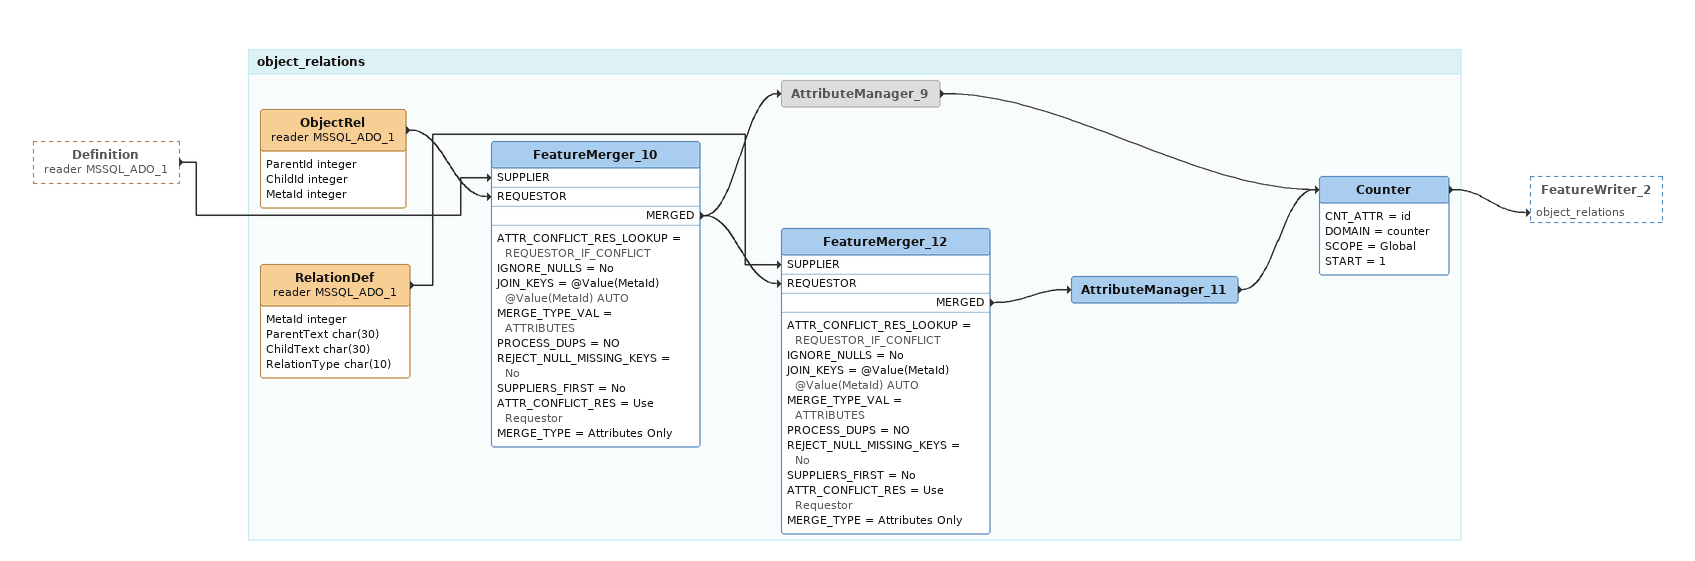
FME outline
Definition (reader MSSQL_ADO_1) [outside]
    -> FeatureMerger_10 [SUPPLIER]

Bookmark: object_relations
ObjectRel (reader MSSQL_ADO_1)
    attributes: ParentId integer, ChildId integer, MetaId integer
    -> FeatureMerger_10 [REQUESTOR]
FeatureMerger_10
    ATTR_CONFLICT_RES_LOOKUP = REQUESTOR_IF_CONFLICT
    IGNORE_NULLS = No
    JOIN_KEYS = @Value(MetaId) @Value(MetaId) AUTO
    MERGE_TYPE_VAL = ATTRIBUTES
    PROCESS_DUPS = NO
    REJECT_NULL_MISSING_KEYS = No
    SUPPLIERS_FIRST = No
    ATTR_CONFLICT_RES = Use Requestor
    MERGE_TYPE = Attributes Only
    MERGED -> AttributeManager_9
    MERGED -> FeatureMerger_12 [REQUESTOR]
AttributeManager_9 [off]
    -> Counter
RelationDef (reader MSSQL_ADO_1)
    attributes: MetaId integer, ParentText char(30), ChildText char(30), RelationType char(10)
    -> FeatureMerger_12 [SUPPLIER]
FeatureMerger_12
    ATTR_CONFLICT_RES_LOOKUP = REQUESTOR_IF_CONFLICT
    IGNORE_NULLS = No
    JOIN_KEYS = @Value(MetaId) @Value(MetaId) AUTO
    MERGE_TYPE_VAL = ATTRIBUTES
    PROCESS_DUPS = NO
    REJECT_NULL_MISSING_KEYS = No
    SUPPLIERS_FIRST = No
    ATTR_CONFLICT_RES = Use Requestor
    MERGE_TYPE = Attributes Only
    MERGED -> AttributeManager_11
AttributeManager_11
    -> Counter
Counter
    CNT_ATTR = id
    DOMAIN = counter
    SCOPE = Global
    START = 1
    -> FeatureWriter_2 [object_relations]
